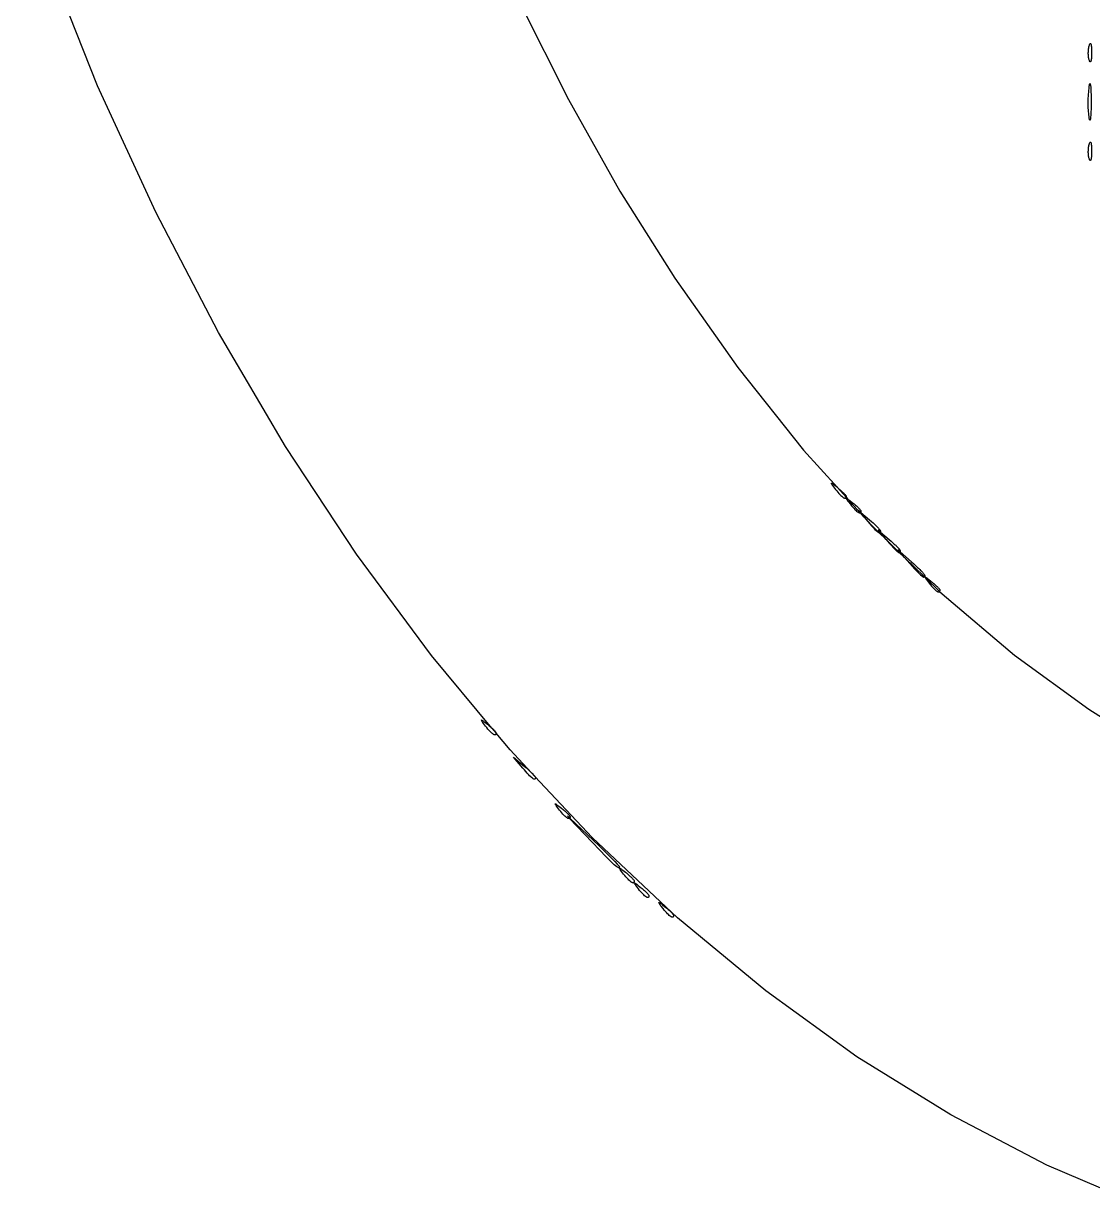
# Model space of a CAD drawing. Extents: x 70.3 to 133.4, y -81.7 to -32.
# Drawn here: x 71.308 to 73.029, y -69.014 to -67.108 of the extents above; entities that cross this region are included whole.
import ezdxf

# ---------------------------------------------------------------- set-up
doc = ezdxf.new("R2010")
doc.units = 0
doc.layers.add('BLACK', color=7, linetype='CONTINUOUS')

msp = doc.modelspace()

# ---------------------------------------------------------------- linework, layer by layer
at = {"layer": 'BLACK', "linetype": 'CONTINUOUS'}
for p, q in [((71.427315, -67.208565), (71.30848, -66.907009)), ((72.107998, -67.075686), (72.185547, -67.230282)), ((73.023189, -67.148614), (73.023441, -67.147029)), ((73.023441, -67.147029), (73.023743, -67.14549)), ((73.023743, -67.14549), (73.024095, -67.144009)), ((73.024095, -67.144009), (73.024096, -67.144009)), ((73.024096, -67.144009), (73.02447, -67.142702)), ((73.02447, -67.142702), (73.024837, -67.141674)), ((73.024837, -67.141674), (73.025194, -67.140921)), ((73.025194, -67.140921), (73.025368, -67.140645)), ((73.025368, -67.140645), (73.025539, -67.140436)), ((73.025539, -67.140436), (73.025707, -67.140293)), ((73.025707, -67.140293), (73.025872, -67.140215)), ((73.025872, -67.140215), (73.026032, -67.140202)), ((73.026032, -67.140202), (73.026188, -67.140253)), ((73.026188, -67.140253), (73.02634, -67.140368)), ((73.02634, -67.140368), (73.026487, -67.140546)), ((73.026487, -67.140546), (73.026766, -67.141087)), ((73.026766, -67.141087), (73.027024, -67.141872)), ((73.027024, -67.141872), (73.027257, -67.142897)), ((73.027257, -67.142897), (73.027466, -67.144155)), ((73.027466, -67.144155), (73.027646, -67.145642)), ((73.027646, -67.145642), (73.027796, -67.147353)), ((73.027796, -67.147353), (73.027915, -67.149283)), ((73.022672, -67.156796), (73.022677, -67.155166)), ((73.022717, -67.158399), (73.022672, -67.156796)), ((73.022677, -67.155166), (73.022731, -67.153521)), ((73.02281, -67.159962), (73.022717, -67.158399)), ((73.022731, -67.153521), (73.022834, -67.151872)), ((73.022952, -67.161473), (73.02281, -67.159962)), ((73.022834, -67.151872), (73.022986, -67.150232)), ((73.023143, -67.16292), (73.022952, -67.161473)), ((73.022986, -67.150232), (73.023189, -67.148614)), ((73.023382, -67.164291), (73.023143, -67.16292)), ((73.02367, -67.165573), (73.023382, -67.164291)), ((73.024006, -67.166754), (73.02367, -67.165573)), ((73.02439, -67.167822), (73.024006, -67.166754)), ((73.02733, -67.166666), (73.027216, -67.167223)), ((73.027436, -67.166056), (73.02733, -67.166666)), ((73.027535, -67.165395), (73.027436, -67.166056)), ((73.027627, -67.164684), (73.027535, -67.165395)), ((73.02771, -67.163923), (73.027627, -67.164684)), ((73.027851, -67.162255), (73.02771, -67.163923)), ((73.027957, -67.1604), (73.027851, -67.162255)), ((73.027915, -67.149283), (73.028, -67.151427)), ((73.028027, -67.158364), (73.027957, -67.1604)), ((73.028, -67.151427), (73.028049, -67.15378)), ((73.028058, -67.156155), (73.028027, -67.158364)), ((73.028049, -67.15378), (73.028058, -67.156155)), ((73.024592, -67.168292), (73.02439, -67.167822)), ((73.024791, -67.168694), (73.024592, -67.168292)), ((73.024986, -67.169029), (73.024791, -67.168694)), ((73.025178, -67.169299), (73.024986, -67.169029)), ((73.025365, -67.169503), (73.025178, -67.169299)), ((73.025549, -67.169644), (73.025365, -67.169503)), ((73.025639, -67.16969), (73.025549, -67.169644)), ((73.025727, -67.169721), (73.025639, -67.16969)), ((73.025815, -67.169737), (73.025727, -67.169721)), ((73.025901, -67.169737), (73.025815, -67.169737)), ((73.025987, -67.169721), (73.025901, -67.169737)), ((73.026071, -67.169691), (73.025987, -67.169721)), ((73.026153, -67.169645), (73.026071, -67.169691)), ((73.026234, -67.169584), (73.026153, -67.169645)), ((73.026393, -67.169418), (73.026234, -67.169584)), ((73.026546, -67.169194), (73.026393, -67.169418)), ((73.026692, -67.168912), (73.026546, -67.169194)), ((73.026833, -67.168572), (73.026692, -67.168912)), ((73.026968, -67.168177), (73.026833, -67.168572)), ((73.027095, -67.167727), (73.026968, -67.168177)), ((73.027216, -67.167223), (73.027095, -67.167727)), ((73.025097, -67.205156), (73.02524, -67.204964)), ((73.02524, -67.204964), (73.02538, -67.204902)), ((73.02538, -67.204902), (73.025517, -67.204966)), ((73.025517, -67.204966), (73.025649, -67.205155)), ((71.52109, -67.411823), (71.427315, -67.208565)), ((73.022615, -67.229663), (73.022856, -67.223252)), ((73.022856, -67.223252), (73.023265, -67.217122)), ((73.023265, -67.217122), (73.023844, -67.211469)), ((73.023844, -67.211469), (73.024171, -67.209074)), ((73.024171, -67.209074), (73.02449, -67.207231)), ((73.02449, -67.207231), (73.024799, -67.205928)), ((73.024799, -67.205928), (73.025097, -67.205156)), ((73.025649, -67.205155), (73.025901, -67.205905)), ((73.025901, -67.205905), (73.026134, -67.20714)), ((73.026134, -67.20714), (73.026539, -67.211021)), ((73.026539, -67.211021), (73.02685, -67.21671)), ((73.02685, -67.21671), (73.027054, -67.224118)), ((72.185547, -67.230282), (72.268485, -67.377957)), ((73.022542, -67.236159), (73.022615, -67.229663)), ((73.022637, -67.242546), (73.022542, -67.236159)), ((73.022899, -67.248627), (73.022637, -67.242546)), ((73.027085, -67.24228), (73.027012, -67.246298)), ((73.027054, -67.224118), (73.027136, -67.233155)), ((73.027128, -67.237894), (73.027085, -67.24228)), ((73.027136, -67.233155), (73.027128, -67.237894)), ((73.023328, -67.254208), (73.022899, -67.248627)), ((73.023924, -67.259094), (73.023328, -67.254208)), ((73.024259, -67.261056), (73.023924, -67.259094)), ((73.024423, -67.261834), (73.024259, -67.261056)), ((73.024584, -67.262478), (73.024423, -67.261834)), ((73.025997, -67.261958), (73.025875, -67.262555)), ((73.026226, -67.26042), (73.025997, -67.261958)), ((73.026433, -67.258436), (73.026226, -67.26042)), ((73.026617, -67.256018), (73.026433, -67.258436)), ((73.026776, -67.253181), (73.026617, -67.256018)), ((73.026908, -67.249936), (73.026776, -67.253181)), ((73.027012, -67.246298), (73.026908, -67.249936)), ((73.024742, -67.262991), (73.024584, -67.262478)), ((73.024897, -67.263374), (73.024742, -67.262991)), ((73.025049, -67.263629), (73.024897, -67.263374)), ((73.025197, -67.263757), (73.025049, -67.263629)), ((73.025269, -67.263773), (73.025197, -67.263757)), ((73.025341, -67.263759), (73.025269, -67.263773)), ((73.025411, -67.263715), (73.025341, -67.263759)), ((73.025481, -67.263639), (73.025411, -67.263715)), ((73.025617, -67.263397), (73.025481, -67.263639)), ((73.025748, -67.263035), (73.025617, -67.263397)), ((73.025875, -67.262555), (73.025748, -67.263035)), ((73.024837, -67.300425), (73.025194, -67.299671)), ((73.025194, -67.299671), (73.025368, -67.299395)), ((73.025368, -67.299395), (73.025539, -67.299186)), ((73.025539, -67.299186), (73.025707, -67.299043)), ((73.025707, -67.299043), (73.025872, -67.298965)), ((73.025872, -67.298965), (73.026032, -67.298952)), ((73.026032, -67.298952), (73.026188, -67.299003)), ((73.026188, -67.299003), (73.02634, -67.299118)), ((73.02634, -67.299118), (73.026487, -67.299296)), ((73.026487, -67.299296), (73.026766, -67.299837)), ((73.026766, -67.299837), (73.027024, -67.300622)), ((73.022672, -67.315546), (73.022677, -67.313916)), ((73.022717, -67.317149), (73.022672, -67.315546)), ((73.022677, -67.313916), (73.022731, -67.312271)), ((73.02281, -67.318712), (73.022717, -67.317149)), ((73.022731, -67.312271), (73.022834, -67.310622)), ((73.022952, -67.320223), (73.02281, -67.318712)), ((73.022834, -67.310622), (73.022986, -67.308982)), ((73.022986, -67.308982), (73.023189, -67.307364)), ((73.023189, -67.307364), (73.023441, -67.305779)), ((73.023441, -67.305779), (73.023743, -67.30424)), ((73.023743, -67.30424), (73.024095, -67.302759)), ((73.024095, -67.302759), (73.024096, -67.302759)), ((73.024096, -67.302759), (73.02447, -67.301452)), ((73.02447, -67.301452), (73.024837, -67.300425)), ((73.027024, -67.300622), (73.027257, -67.301646)), ((73.027257, -67.301646), (73.027466, -67.302905)), ((73.027466, -67.302905), (73.027646, -67.304392)), ((73.027646, -67.304392), (73.027796, -67.306103)), ((73.027796, -67.306103), (73.027915, -67.308033)), ((73.027957, -67.319149), (73.027851, -67.321005)), ((73.027915, -67.308033), (73.028, -67.310177)), ((73.028027, -67.317114), (73.027957, -67.319149)), ((73.028, -67.310177), (73.028049, -67.31253)), ((73.028058, -67.314905), (73.028027, -67.317114)), ((73.028049, -67.31253), (73.028058, -67.314905)), ((73.023143, -67.32167), (73.022952, -67.320223)), ((73.023382, -67.32304), (73.023143, -67.32167)), ((73.02367, -67.324322), (73.023382, -67.32304)), ((73.024006, -67.325503), (73.02367, -67.324322)), ((73.02439, -67.326572), (73.024006, -67.325503)), ((73.024592, -67.327041), (73.02439, -67.326572)), ((73.024791, -67.327443), (73.024592, -67.327041)), ((73.024986, -67.327779), (73.024791, -67.327443)), ((73.025178, -67.328048), (73.024986, -67.327779)), ((73.025365, -67.328253), (73.025178, -67.328048)), ((73.025549, -67.328394), (73.025365, -67.328253)), ((73.025639, -67.32844), (73.025549, -67.328394)), ((73.025727, -67.328471), (73.025639, -67.32844)), ((73.025815, -67.328486), (73.025727, -67.328471)), ((73.025901, -67.328486), (73.025815, -67.328486)), ((73.025987, -67.328471), (73.025901, -67.328486)), ((73.026071, -67.32844), (73.025987, -67.328471)), ((73.026153, -67.328395), (73.026071, -67.32844)), ((73.026234, -67.328334), (73.026153, -67.328395)), ((73.026393, -67.328168), (73.026234, -67.328334)), ((73.026546, -67.327943), (73.026393, -67.328168)), ((73.026692, -67.327661), (73.026546, -67.327943)), ((73.026833, -67.327322), (73.026692, -67.327661)), ((73.026968, -67.326927), (73.026833, -67.327322)), ((73.027095, -67.326477), (73.026968, -67.326927)), ((73.027216, -67.325973), (73.027095, -67.326477)), ((73.02733, -67.325416), (73.027216, -67.325973)), ((73.027436, -67.324806), (73.02733, -67.325416)), ((73.027535, -67.324145), (73.027436, -67.324806)), ((73.027627, -67.323434), (73.027535, -67.324145)), ((73.02771, -67.322672), (73.027627, -67.323434)), ((73.027851, -67.321005), (73.02771, -67.322672)), ((72.268485, -67.377957), (72.356686, -67.518194)), ((71.622076, -67.605415), (71.52109, -67.411823)), ((72.356686, -67.518194), (72.458344, -67.662056)), ((71.729943, -67.789049), (71.622076, -67.605415)), ((72.458344, -67.662056), (72.564183, -67.794789)), ((71.844362, -67.962436), (71.729943, -67.789049)), ((72.564183, -67.794789), (72.61866, -67.855102)), ((72.608911, -67.848311), (72.608867, -67.848421)), ((72.608867, -67.848421), (72.608888, -67.848597)), ((72.608888, -67.848597), (72.608974, -67.848839)), ((72.60902, -67.848267), (72.608911, -67.848311)), ((72.608974, -67.848839), (72.609126, -67.849149)), ((72.609196, -67.848288), (72.60902, -67.848267)), ((72.609126, -67.849149), (72.60962, -67.849971)), ((72.609439, -67.848375), (72.609196, -67.848288)), ((72.609749, -67.848526), (72.609439, -67.848375)), ((72.60962, -67.849971), (72.610368, -67.851065)), ((72.61057, -67.84902), (72.609749, -67.848526)), ((72.610368, -67.851065), (72.611367, -67.852435)), ((72.611665, -67.849769), (72.61057, -67.84902)), ((72.611367, -67.852435), (72.612613, -67.854085)), ((72.613035, -67.850767), (72.611665, -67.849769)), ((72.614684, -67.852014), (72.613035, -67.850767)), ((72.61866, -67.855102), (72.614684, -67.852014)), ((72.612613, -67.854085), (72.615836, -67.858233)), ((72.615836, -67.858233), (72.617734, -67.860606)), ((72.617734, -67.860606), (72.619538, -67.862765)), ((72.632587, -67.87052), (72.61866, -67.855102)), ((72.61866, -67.855102), (72.618832, -67.855236)), ((72.618832, -67.855236), (72.620247, -67.856361)), ((72.619538, -67.862765), (72.621245, -67.864708)), ((72.620247, -67.856361), (72.621623, -67.857486)), ((72.621245, -67.864708), (72.622849, -67.866432)), ((72.621623, -67.857486), (72.622951, -67.858602)), ((72.622849, -67.866432), (72.624347, -67.867934)), ((72.622951, -67.858602), (72.624226, -67.859702)), ((72.624226, -67.859702), (72.625439, -67.860781)), ((72.624347, -67.867934), (72.625736, -67.869213)), ((72.625439, -67.860781), (72.626585, -67.86183)), ((72.625736, -67.869213), (72.627011, -67.870265)), ((72.626585, -67.86183), (72.627655, -67.862842)), ((72.627011, -67.870265), (72.628168, -67.871088)), ((72.627655, -67.862842), (72.628643, -67.86381)), ((72.628168, -67.871088), (72.628701, -67.871413)), ((72.628643, -67.86381), (72.629541, -67.864728)), ((72.628701, -67.871413), (72.629203, -67.87168)), ((72.629203, -67.87168), (72.629675, -67.871888)), ((72.629541, -67.864728), (72.630342, -67.865587)), ((72.629675, -67.871888), (72.630114, -67.872037)), ((72.630342, -67.865587), (72.63104, -67.866381)), ((72.63104, -67.866381), (72.631627, -67.867104)), ((72.631543, -67.87204), (72.631815, -67.871891)), ((72.631627, -67.867104), (72.632096, -67.867746)), ((72.631815, -67.871891), (72.632053, -67.87168)), ((72.632053, -67.87168), (72.632256, -67.871409)), ((72.632096, -67.867746), (72.63244, -67.868302)), ((72.632256, -67.871409), (72.632423, -67.871077)), ((72.632423, -67.871077), (72.632553, -67.870682)), ((72.63244, -67.868302), (72.632562, -67.868546)), ((72.632553, -67.870682), (72.632587, -67.87052)), ((72.632562, -67.868546), (72.632651, -67.868765)), ((72.632647, -67.870226), (72.632587, -67.87052)), ((72.632587, -67.87052), (72.635148, -67.873356)), ((72.632704, -67.869708), (72.632647, -67.870226)), ((72.632651, -67.868765), (72.632705, -67.868959)), ((72.632723, -67.869127), (72.632704, -67.869708)), ((72.632705, -67.868959), (72.632723, -67.869127)), ((72.630114, -67.872037), (72.630521, -67.872127)), ((72.630521, -67.872127), (72.630895, -67.872158)), ((72.630895, -67.872158), (72.631236, -67.872129)), ((72.631236, -67.872129), (72.631543, -67.87204)), ((72.632723, -67.872123), (72.632679, -67.872233)), ((72.632679, -67.872233), (72.632701, -67.872409)), ((72.632701, -67.872409), (72.632787, -67.872652)), ((72.632833, -67.872079), (72.632723, -67.872123)), ((72.632787, -67.872652), (72.632938, -67.872961)), ((72.633009, -67.872101), (72.632833, -67.872079)), ((72.632938, -67.872961), (72.633433, -67.873783)), ((72.633251, -67.872187), (72.633009, -67.872101)), ((72.633561, -67.872338), (72.633251, -67.872187)), ((72.633433, -67.873783), (72.634181, -67.874878)), ((72.634383, -67.872833), (72.633561, -67.872338)), ((72.634181, -67.874878), (72.63518, -67.876248)), ((72.635148, -67.873356), (72.634383, -67.872833)), ((72.655431, -67.895811), (72.635148, -67.873356)), ((72.635148, -67.873356), (72.635477, -67.873581)), ((72.63518, -67.876248), (72.636426, -67.877897)), ((72.635477, -67.873581), (72.636847, -67.87458)), ((72.636426, -67.877897), (72.639648, -67.882045)), ((72.636847, -67.87458), (72.638497, -67.875826)), ((72.638497, -67.875826), (72.642645, -67.879048)), ((72.639648, -67.882045), (72.641547, -67.884418)), ((72.641547, -67.884418), (72.643351, -67.886578)), ((72.642645, -67.879048), (72.64406, -67.880174)), ((72.643351, -67.886578), (72.645057, -67.88852)), ((72.64406, -67.880174), (72.645435, -67.881298)), ((72.645057, -67.88852), (72.646661, -67.890244)), ((72.645435, -67.881298), (72.646764, -67.882414)), ((72.646661, -67.890244), (72.64816, -67.891747)), ((72.646764, -67.882414), (72.648038, -67.883515)), ((72.648038, -67.883515), (72.649252, -67.884593)), ((72.649252, -67.884593), (72.650397, -67.885642)), ((72.650397, -67.885642), (72.651467, -67.886654)), ((72.651467, -67.886654), (72.652455, -67.887623)), ((72.652455, -67.887623), (72.652567, -67.887737)), ((72.652567, -67.887737), (72.653353, -67.88854)), ((72.653353, -67.88854), (72.654155, -67.8894)), ((72.654155, -67.8894), (72.654853, -67.890194)), ((72.654853, -67.890194), (72.655439, -67.890916)), ((72.655439, -67.890916), (72.655908, -67.891559)), ((72.64816, -67.891747), (72.649548, -67.893025)), ((72.649548, -67.893025), (72.650823, -67.894077)), ((72.650823, -67.894077), (72.65198, -67.894901)), ((72.65198, -67.894901), (72.652514, -67.895225)), ((72.652514, -67.895225), (72.653016, -67.895492)), ((72.65617, -67.895018), (72.652567, -67.891967)), ((72.652567, -67.891967), (72.655686, -67.895652)), ((72.653016, -67.895492), (72.653487, -67.8957)), ((72.653487, -67.8957), (72.653926, -67.89585)), ((72.653926, -67.89585), (72.654333, -67.89594)), ((72.654333, -67.89594), (72.654707, -67.895971)), ((72.654707, -67.895971), (72.655048, -67.895942)), ((72.655048, -67.895942), (72.655355, -67.895853)), ((72.655355, -67.895853), (72.655431, -67.895811)), ((72.655628, -67.895703), (72.655431, -67.895811)), ((72.655431, -67.895811), (72.661665, -67.902714)), ((72.655686, -67.895652), (72.655628, -67.895703)), ((72.655686, -67.895652), (72.655866, -67.895493)), ((72.661665, -67.902714), (72.655686, -67.895652)), ((72.655866, -67.895493), (72.656068, -67.895222)), ((72.655908, -67.891559), (72.656252, -67.892115)), ((72.656068, -67.895222), (72.65617, -67.895018)), ((72.656235, -67.894889), (72.65617, -67.895018)), ((72.65617, -67.895018), (72.670426, -67.907088)), ((72.656366, -67.894495), (72.656235, -67.894889)), ((72.656252, -67.892115), (72.656375, -67.892358)), ((72.65646, -67.894039), (72.656366, -67.894495)), ((72.656375, -67.892358), (72.656463, -67.892578)), ((72.656517, -67.89352), (72.65646, -67.894039)), ((72.656463, -67.892578), (72.656517, -67.892771)), ((72.656517, -67.892771), (72.656536, -67.892939)), ((72.656536, -67.892939), (72.656517, -67.89352)), ((72.661665, -67.902714), (72.667688, -67.909827)), ((72.673897, -67.916255), (72.661665, -67.902714)), ((72.667688, -67.909827), (72.670781, -67.913414)), ((72.670426, -67.907088), (72.673432, -67.909661)), ((72.673432, -67.909661), (72.676155, -67.912053)), ((72.670781, -67.913414), (72.673775, -67.916761)), ((72.673775, -67.916761), (72.676596, -67.919794)), ((72.685659, -67.927683), (72.673897, -67.916255)), ((72.676155, -67.912053), (72.677412, -67.913182)), ((72.676596, -67.919794), (72.679171, -67.92244)), ((72.677412, -67.913182), (72.678598, -67.914266)), ((72.678598, -67.914266), (72.679715, -67.915306)), ((72.679171, -67.92244), (72.681427, -67.924625)), ((72.679715, -67.915306), (72.680763, -67.916301)), ((72.680763, -67.916301), (72.681741, -67.917254)), ((72.681427, -67.924625), (72.683291, -67.926277)), ((72.681741, -67.917254), (72.68265, -67.918162)), ((72.68265, -67.918162), (72.68349, -67.919028)), ((72.683291, -67.926277), (72.684052, -67.92688)), ((72.68349, -67.919028), (72.684261, -67.91985)), ((72.684052, -67.92688), (72.684688, -67.927322)), ((72.684261, -67.91985), (72.684317, -67.919912)), ((72.684317, -67.919912), (72.684964, -67.92063)), ((72.688047, -67.926876), (72.684317, -67.923717)), ((72.684317, -67.923717), (72.687418, -67.92738)), ((72.684688, -67.927322), (72.68519, -67.927594)), ((72.684964, -67.92063), (72.685598, -67.921367)), ((72.68519, -67.927594), (72.685547, -67.927686)), ((72.685547, -67.927686), (72.685659, -67.927683)), ((72.685598, -67.921367), (72.686164, -67.922063)), ((72.68611, -67.927667), (72.685659, -67.927683)), ((72.685659, -67.927683), (72.697015, -67.938715)), ((72.686608, -67.927611), (72.68611, -67.927667)), ((72.686164, -67.922063), (72.686662, -67.922716)), ((72.687041, -67.927517), (72.686608, -67.927611)), ((72.686662, -67.922716), (72.687093, -67.923328)), ((72.687234, -67.927455), (72.687041, -67.927517)), ((72.687093, -67.923328), (72.687456, -67.923898)), ((72.687409, -67.927384), (72.687234, -67.927455)), ((72.687418, -67.92738), (72.687409, -67.927384)), ((72.687418, -67.92738), (72.687569, -67.927303)), ((72.697015, -67.938715), (72.687418, -67.92738)), ((72.687456, -67.923898), (72.687751, -67.924427)), ((72.687569, -67.927303), (72.687712, -67.927213)), ((72.687712, -67.927213), (72.687838, -67.927113)), ((72.687751, -67.924427), (72.687979, -67.924916)), ((72.687838, -67.927113), (72.687949, -67.927003)), ((72.687949, -67.927003), (72.688042, -67.926884)), ((72.687979, -67.924916), (72.688141, -67.925363)), ((72.688042, -67.926884), (72.688047, -67.926876)), ((72.688119, -67.926754), (72.688047, -67.926876)), ((72.688047, -67.926876), (72.702176, -67.938838)), ((72.68818, -67.926615), (72.688119, -67.926754)), ((72.688141, -67.925363), (72.688196, -67.925572)), ((72.688224, -67.926466), (72.68818, -67.926615)), ((72.688196, -67.925572), (72.688235, -67.925771)), ((72.688252, -67.926307), (72.688224, -67.926466)), ((72.688235, -67.925771), (72.688257, -67.92596)), ((72.688263, -67.926138), (72.688252, -67.926307)), ((72.688257, -67.92596), (72.688263, -67.926138)), ((72.697015, -67.938715), (72.699438, -67.941577)), ((72.718276, -67.95937), (72.697015, -67.938715)), ((72.699438, -67.941577), (72.702531, -67.945164)), ((72.702176, -67.938838), (72.705182, -67.941411)), ((72.702531, -67.945164), (72.705525, -67.948511)), ((72.705182, -67.941411), (72.707905, -67.943803)), ((72.707905, -67.943803), (72.709162, -67.944932)), ((72.709162, -67.944932), (72.710348, -67.946016)), ((72.710348, -67.946016), (72.711465, -67.947056)), ((72.711465, -67.947056), (72.712513, -67.948051)), ((72.712513, -67.948051), (72.713491, -67.949003)), ((71.965005, -68.125284), (71.844362, -67.962436)), ((72.705525, -67.948511), (72.708346, -67.951544)), ((72.708346, -67.951544), (72.710921, -67.95419)), ((72.710921, -67.95419), (72.713177, -67.956375)), ((72.713177, -67.956375), (72.715041, -67.958027)), ((72.713491, -67.949003), (72.7144, -67.949912)), ((72.7144, -67.949912), (72.71524, -67.950778)), ((72.715041, -67.958027), (72.715802, -67.95863)), ((72.71524, -67.950778), (72.716011, -67.9516)), ((72.715802, -67.95863), (72.716438, -67.959072)), ((72.716011, -67.9516), (72.716067, -67.951662)), ((72.716067, -67.951662), (72.716714, -67.95238)), ((72.719737, -67.958703), (72.716067, -67.955467)), ((72.716067, -67.955467), (72.719256, -67.959085)), ((72.716438, -67.959072), (72.71694, -67.959344)), ((72.716714, -67.95238), (72.717348, -67.953117)), ((72.71694, -67.959344), (72.717297, -67.959436)), ((72.717297, -67.959436), (72.71786, -67.959418)), ((72.717348, -67.953117), (72.717914, -67.953812)), ((72.71786, -67.959418), (72.718276, -67.95937)), ((72.717914, -67.953812), (72.718412, -67.954466)), ((72.718358, -67.959361), (72.718276, -67.95937)), ((72.718276, -67.95937), (72.726858, -67.967709)), ((72.718792, -67.959267), (72.718358, -67.959361)), ((72.718412, -67.954466), (72.718843, -67.955078)), ((72.718984, -67.959205), (72.718792, -67.959267)), ((72.718843, -67.955078), (72.719206, -67.955648)), ((72.719159, -67.959134), (72.718984, -67.959205)), ((72.719256, -67.959085), (72.719159, -67.959134)), ((72.719206, -67.955648), (72.719501, -67.956177)), ((72.719256, -67.959085), (72.719319, -67.959053)), ((72.726858, -67.967709), (72.719256, -67.959085)), ((72.719319, -67.959053), (72.719462, -67.958963)), ((72.719462, -67.958963), (72.719588, -67.958863)), ((72.719501, -67.956177), (72.719729, -67.956666)), ((72.719588, -67.958863), (72.719699, -67.958753)), ((72.719699, -67.958753), (72.719737, -67.958703)), ((72.719729, -67.956666), (72.719891, -67.957113)), ((72.719792, -67.958634), (72.719737, -67.958703)), ((72.719737, -67.958703), (72.737895, -67.97471)), ((72.719869, -67.958504), (72.719792, -67.958634)), ((72.71993, -67.958365), (72.719869, -67.958504)), ((72.719891, -67.957113), (72.719946, -67.957322)), ((72.719974, -67.958216), (72.71993, -67.958365)), ((72.719946, -67.957322), (72.719985, -67.957521)), ((72.720002, -67.958057), (72.719974, -67.958216)), ((72.719985, -67.957521), (72.720007, -67.95771)), ((72.720013, -67.957888), (72.720002, -67.958057)), ((72.720007, -67.95771), (72.720013, -67.957888)), ((72.726858, -67.967709), (72.73531, -67.977295)), ((72.758893, -67.998831), (72.726858, -67.967709)), ((72.73531, -67.977295), (72.739228, -67.98168)), ((72.737895, -67.97471), (72.741542, -67.977949)), ((72.739228, -67.98168), (72.742986, -67.985771)), ((72.741542, -67.977949), (72.744835, -67.980923)), ((72.742986, -67.985771), (72.746493, -67.989478)), ((72.744835, -67.980923), (72.74778, -67.983642)), ((72.74778, -67.983642), (72.749124, -67.984908)), ((72.749124, -67.984908), (72.750384, -67.986112)), ((72.750384, -67.986112), (72.75156, -67.987257)), ((72.746493, -67.989478), (72.74966, -67.992712)), ((72.74966, -67.992712), (72.752397, -67.995383)), ((72.75156, -67.987257), (72.752652, -67.988342)), ((72.752397, -67.995383), (72.754616, -67.997401)), ((72.752652, -67.988342), (72.753662, -67.989369)), ((72.753662, -67.989369), (72.754591, -67.990339)), ((72.754591, -67.990339), (72.755438, -67.991252)), ((72.754616, -67.997401), (72.755503, -67.998138)), ((72.755438, -67.991252), (72.756205, -67.992109)), ((72.755503, -67.998138), (72.756226, -67.998678)), ((72.756205, -67.992109), (72.756893, -67.992912)), ((72.756226, -67.998678), (72.756775, -67.99901)), ((72.756775, -67.99901), (72.757138, -67.999123)), ((72.756893, -67.992912), (72.757502, -67.993661)), ((72.757138, -67.999123), (72.757688, -67.999104)), ((72.757502, -67.993661), (72.758032, -67.994358)), ((72.757688, -67.999104), (72.758172, -67.999047)), ((72.758032, -67.994358), (72.758486, -67.995003)), ((72.758172, -67.999047), (72.758388, -67.999003)), ((72.758388, -67.999003), (72.758588, -67.99895)), ((72.758486, -67.995003), (72.758863, -67.995597)), ((72.758588, -67.99895), (72.75877, -67.998886)), ((72.75877, -67.998886), (72.758893, -67.998831)), ((72.758863, -67.995597), (72.759164, -67.996141)), ((72.758935, -67.998812), (72.758893, -67.998831)), ((72.758893, -67.998831), (72.759831, -67.999743)), ((72.759083, -67.998728), (72.758935, -67.998812)), ((72.759214, -67.998633), (72.759083, -67.998728)), ((72.759164, -67.996141), (72.759391, -67.996636)), ((72.759327, -67.998528), (72.759214, -67.998633)), ((72.759422, -67.998412), (72.759327, -67.998528)), ((72.759391, -67.996636), (72.759476, -67.996866)), ((72.7595, -67.998285), (72.759422, -67.998412)), ((72.759476, -67.996866), (72.759543, -67.997084)), ((72.75956, -67.998147), (72.7595, -67.998285)), ((72.759543, -67.997084), (72.759591, -67.99729)), ((72.759602, -67.997998), (72.75956, -67.998147)), ((72.759591, -67.99729), (72.759621, -67.997484)), ((72.759627, -67.997838), (72.759602, -67.997998)), ((72.759621, -67.997484), (72.759633, -67.997667)), ((72.759633, -67.997667), (72.759627, -67.997838)), ((72.759679, -67.999233), (72.759723, -67.999123)), ((72.7597, -67.999409), (72.759679, -67.999233)), ((72.759787, -67.999652), (72.7597, -67.999409)), ((72.759723, -67.999123), (72.759833, -67.999079)), ((72.759831, -67.999743), (72.759787, -67.999652)), ((72.759831, -67.999743), (72.759938, -67.999961)), ((72.783027, -68.022278), (72.759831, -67.999743)), ((72.759833, -67.999079), (72.760009, -67.999101)), ((72.759938, -67.999961), (72.760432, -68.000783)), ((72.760009, -67.999101), (72.760251, -67.999187)), ((72.760251, -67.999187), (72.760561, -67.999338)), ((72.760432, -68.000783), (72.761181, -68.001878)), ((72.760561, -67.999338), (72.761383, -67.999833)), ((72.761181, -68.001878), (72.76218, -68.003248)), ((72.761383, -67.999833), (72.762477, -68.000581)), ((72.76218, -68.003248), (72.763426, -68.004897)), ((72.762477, -68.000581), (72.763847, -68.00158)), ((72.763426, -68.004897), (72.766648, -68.009046)), ((72.763847, -68.00158), (72.765497, -68.002826)), ((72.765497, -68.002826), (72.769645, -68.006049)), ((72.766648, -68.009046), (72.768547, -68.011419)), ((72.768547, -68.011419), (72.770351, -68.013578)), ((72.769645, -68.006049), (72.77106, -68.007174)), ((72.770351, -68.013578), (72.772057, -68.015521)), ((72.77106, -68.007174), (72.772435, -68.008298)), ((72.772057, -68.015521), (72.773661, -68.017244)), ((72.772435, -68.008298), (72.773764, -68.009414)), ((72.773661, -68.017244), (72.77516, -68.018747)), ((72.773764, -68.009414), (72.775038, -68.010515)), ((72.775038, -68.010515), (72.776252, -68.011593)), ((72.77516, -68.018747), (72.776548, -68.020025)), ((72.776252, -68.011593), (72.777397, -68.012642)), ((72.776548, -68.020025), (72.777823, -68.021077)), ((72.777397, -68.012642), (72.778467, -68.013654)), ((72.777823, -68.021077), (72.77898, -68.0219)), ((72.778467, -68.013654), (72.779455, -68.014623)), ((72.77898, -68.0219), (72.779514, -68.022225)), ((72.779455, -68.014623), (72.780353, -68.01554)), ((72.779514, -68.022225), (72.780016, -68.022492)), ((72.780016, -68.022492), (72.780487, -68.0227)), ((72.780353, -68.01554), (72.781155, -68.0164)), ((72.780487, -68.0227), (72.780926, -68.02285)), ((72.780926, -68.02285), (72.781333, -68.02294)), ((72.781155, -68.0164), (72.781853, -68.017194)), ((72.781333, -68.02294), (72.781707, -68.022971)), ((72.781707, -68.022971), (72.782048, -68.022942)), ((72.781853, -68.017194), (72.782439, -68.017916)), ((72.782048, -68.022942), (72.782355, -68.022853)), ((72.782355, -68.022853), (72.782628, -68.022703)), ((72.782439, -68.017916), (72.782908, -68.018559)), ((72.782628, -68.022703), (72.782866, -68.022493)), ((72.782866, -68.022493), (72.783027, -68.022278)), ((72.782908, -68.018559), (72.783252, -68.019115)), ((72.783068, -68.022222), (72.783027, -68.022278)), ((72.783027, -68.022278), (72.787184, -68.026317)), ((72.783235, -68.021889), (72.783068, -68.022222)), ((72.783366, -68.021495), (72.783235, -68.021889)), ((72.783252, -68.019115), (72.783375, -68.019358)), ((72.78346, -68.021039), (72.783366, -68.021495)), ((72.783375, -68.019358), (72.783463, -68.019578)), ((72.783517, -68.02052), (72.78346, -68.021039)), ((72.783463, -68.019578), (72.783517, -68.019771)), ((72.783517, -68.019771), (72.783536, -68.019939)), ((72.783536, -68.019939), (72.783517, -68.02052)), ((72.787184, -68.026317), (72.903742, -68.124836)), ((72.062292, -68.242161), (71.965005, -68.125284)), ((72.903742, -68.124836), (73.023266, -68.211675)), ((73.023266, -68.211675), (73.084045, -68.250672)), ((72.045304, -68.229421), (72.045348, -68.229311)), ((72.045326, -68.229597), (72.045304, -68.229421)), ((72.045412, -68.229839), (72.045326, -68.229597)), ((72.045348, -68.229311), (72.045458, -68.229267)), ((72.045563, -68.230149), (72.045412, -68.229839)), ((72.045458, -68.229267), (72.045634, -68.229288)), ((72.046058, -68.230971), (72.045563, -68.230149)), ((72.045634, -68.229288), (72.045876, -68.229375)), ((72.045876, -68.229375), (72.046186, -68.229526)), ((72.046806, -68.232065), (72.046058, -68.230971)), ((72.046186, -68.229526), (72.047008, -68.23002)), ((72.047805, -68.233435), (72.046806, -68.232065)), ((72.047008, -68.23002), (72.048102, -68.230769)), ((72.049051, -68.235085), (72.047805, -68.233435)), ((72.048102, -68.230769), (72.049472, -68.231767)), ((72.049472, -68.231767), (72.051122, -68.233014)), ((72.051122, -68.233014), (72.05527, -68.236236)), ((72.052273, -68.239233), (72.049051, -68.235085)), ((72.054172, -68.241606), (72.052273, -68.239233)), ((72.055976, -68.243765), (72.054172, -68.241606)), ((72.05527, -68.236236), (72.056685, -68.237361)), ((72.057682, -68.245708), (72.055976, -68.243765)), ((72.056685, -68.237361), (72.05806, -68.238485)), ((72.059286, -68.247432), (72.057682, -68.245708)), ((72.05806, -68.238485), (72.059389, -68.239602)), ((72.060785, -68.248934), (72.059286, -68.247432)), ((72.059389, -68.239602), (72.060663, -68.240702)), ((72.060663, -68.240702), (72.061877, -68.241781)), ((72.062173, -68.250213), (72.060785, -68.248934)), ((72.061877, -68.241781), (72.062292, -68.242161)), ((72.063448, -68.251265), (72.062173, -68.250213)), ((72.063022, -68.242829), (72.062292, -68.242161)), ((72.062292, -68.242161), (72.069152, -68.250402)), ((72.064092, -68.243842), (72.063022, -68.242829)), ((72.064605, -68.252088), (72.063448, -68.251265)), ((72.06508, -68.24481), (72.064092, -68.243842)), ((72.065139, -68.252413), (72.064605, -68.252088)), ((72.065978, -68.245728), (72.06508, -68.24481)), ((72.065641, -68.25268), (72.065139, -68.252413)), ((72.066112, -68.252888), (72.065641, -68.25268)), ((72.06678, -68.246587), (72.065978, -68.245728)), ((72.066551, -68.253037), (72.066112, -68.252888)), ((72.066958, -68.253127), (72.066551, -68.253037)), ((72.067478, -68.247381), (72.06678, -68.246587)), ((72.068064, -68.248103), (72.067478, -68.247381)), ((72.068253, -68.252891), (72.06798, -68.25304)), ((72.068533, -68.248746), (72.068064, -68.248103)), ((72.068491, -68.25268), (72.068253, -68.252891)), ((72.068693, -68.252409), (72.068491, -68.25268)), ((72.068877, -68.249302), (72.068533, -68.248746)), ((72.06886, -68.252077), (72.068693, -68.252409)), ((72.068991, -68.251682), (72.06886, -68.252077)), ((72.069, -68.249546), (72.068877, -68.249302)), ((72.069085, -68.251226), (72.068991, -68.251682)), ((72.069088, -68.249765), (72.069, -68.249546)), ((72.069142, -68.250708), (72.069085, -68.251226)), ((72.069142, -68.249959), (72.069088, -68.249765)), ((72.069161, -68.250127), (72.069142, -68.249959)), ((72.069152, -68.250402), (72.069142, -68.250708)), ((72.069152, -68.250402), (72.069161, -68.250127)), ((72.091543, -68.277302), (72.069152, -68.250402)), ((72.067332, -68.253158), (72.066958, -68.253127)), ((72.067673, -68.253129), (72.067332, -68.253158)), ((72.06798, -68.25304), (72.067673, -68.253129)), ((72.126028, -68.314083), (72.091543, -68.277302)), ((72.112063, -68.306702), (72.096942, -68.288843)), ((72.096942, -68.288843), (72.114801, -68.303963)), ((72.114636, -68.309707), (72.112063, -68.306702)), ((72.117027, -68.312431), (72.114636, -68.309707)), ((72.114801, -68.303963), (72.11662, -68.305518)), ((72.11662, -68.305518), (72.118389, -68.307057)), ((72.118389, -68.307057), (72.120097, -68.30857)), ((72.120097, -68.30857), (72.121736, -68.31005)), ((72.121736, -68.31005), (72.123296, -68.311487)), ((72.11924, -68.314874), (72.117027, -68.312431)), ((72.121276, -68.317038), (72.11924, -68.314874)), ((72.123137, -68.318925), (72.121276, -68.317038)), ((72.124825, -68.320536), (72.123137, -68.318925)), ((72.123296, -68.311487), (72.124769, -68.312871)), ((72.124769, -68.312871), (72.126028, -68.314083)), ((72.126342, -68.321874), (72.124825, -68.320536)), ((72.126144, -68.314194), (72.126028, -68.314083)), ((72.126028, -68.314083), (72.131694, -68.320126)), ((72.127414, -68.315447), (72.126144, -68.314194)), ((72.12769, -68.322938), (72.126342, -68.321874)), ((72.128569, -68.316619), (72.127414, -68.315447)), ((72.128872, -68.323731), (72.12769, -68.322938)), ((72.1296, -68.317703), (72.128569, -68.316619)), ((72.12989, -68.324255), (72.128872, -68.323731)), ((72.130497, -68.318688), (72.1296, -68.317703)), ((72.130338, -68.324416), (72.12989, -68.324255)), ((72.130745, -68.324511), (72.130338, -68.324416)), ((72.131251, -68.319566), (72.130497, -68.318688)), ((72.131113, -68.324538), (72.130745, -68.324511)), ((72.13144, -68.3245), (72.131113, -68.324538)), ((72.131694, -68.320126), (72.131251, -68.319566)), ((72.131729, -68.324395), (72.13144, -68.3245)), ((72.223647, -68.4182), (72.131694, -68.320126)), ((72.131694, -68.320126), (72.131854, -68.320328)), ((72.131977, -68.324224), (72.131729, -68.324395)), ((72.131854, -68.320328), (72.132296, -68.320964)), ((72.132187, -68.323987), (72.131977, -68.324224)), ((72.132358, -68.323685), (72.132187, -68.323987)), ((72.132296, -68.320964), (72.132454, -68.321232)), ((72.132491, -68.323317), (72.132358, -68.323685)), ((72.132454, -68.321232), (72.132568, -68.321465)), ((72.132585, -68.322884), (72.132491, -68.323317)), ((72.132568, -68.321465), (72.132637, -68.321662)), ((72.132661, -68.321823), (72.132585, -68.322884)), ((72.132637, -68.321662), (72.132661, -68.321823)), ((72.164367, -68.364358), (72.164411, -68.364248)), ((72.164388, -68.364534), (72.164367, -68.364358)), ((72.164474, -68.364777), (72.164388, -68.364534)), ((72.164411, -68.364248), (72.16452, -68.364204)), ((72.164626, -68.365087), (72.164474, -68.364777)), ((72.16452, -68.364204), (72.164696, -68.364226)), ((72.16512, -68.365908), (72.164626, -68.365087)), ((72.164696, -68.364226), (72.164939, -68.364312)), ((72.164939, -68.364312), (72.165249, -68.364463)), ((72.165868, -68.367003), (72.16512, -68.365908)), ((72.165249, -68.364463), (72.16607, -68.364958)), ((72.166867, -68.368373), (72.165868, -68.367003)), ((72.16607, -68.364958), (72.167165, -68.365706)), ((72.167165, -68.365706), (72.168535, -68.366705)), ((72.168535, -68.366705), (72.170184, -68.367951)), ((72.168113, -68.370022), (72.166867, -68.368373)), ((72.171336, -68.374171), (72.168113, -68.370022)), ((72.170184, -68.367951), (72.174332, -68.371173)), ((72.173234, -68.376544), (72.171336, -68.374171)), ((72.175038, -68.378703), (72.173234, -68.376544)), ((72.174332, -68.371173), (72.175747, -68.372299)), ((72.176745, -68.380646), (72.175038, -68.378703)), ((72.175747, -68.372299), (72.177123, -68.373423)), ((72.178349, -68.382369), (72.176745, -68.380646)), ((72.177123, -68.373423), (72.178451, -68.374539)), ((72.179847, -68.383872), (72.178349, -68.382369)), ((72.178451, -68.374539), (72.179726, -68.37564)), ((72.179726, -68.37564), (72.180939, -68.376718)), ((72.181236, -68.38515), (72.179847, -68.383872)), ((72.180939, -68.376718), (72.182085, -68.377767)), ((72.182511, -68.386202), (72.181236, -68.38515)), ((72.182085, -68.377767), (72.183155, -68.378779)), ((72.183668, -68.387025), (72.182511, -68.386202)), ((72.183155, -68.378779), (72.184143, -68.379748)), ((72.184143, -68.379748), (72.184254, -68.379862)), ((72.184254, -68.379862), (72.185041, -68.380665)), ((72.187732, -68.387379), (72.184254, -68.384092)), ((72.184254, -68.384092), (72.187568, -68.387598)), ((72.185041, -68.380665), (72.185842, -68.381525)), ((72.185842, -68.381525), (72.18654, -68.382319)), ((72.18654, -68.382319), (72.187127, -68.383041)), ((72.187127, -68.383041), (72.187596, -68.383684)), ((72.187596, -68.383684), (72.18794, -68.38424)), ((72.18794, -68.38424), (72.188062, -68.384483)), ((72.188147, -68.386164), (72.188053, -68.38662)), ((72.188062, -68.384483), (72.188151, -68.384703)), ((72.188204, -68.385645), (72.188147, -68.386164)), ((72.188151, -68.384703), (72.188205, -68.384897)), ((72.188223, -68.385064), (72.188204, -68.385645)), ((72.188205, -68.384897), (72.188223, -68.385064)), ((72.184201, -68.38735), (72.183668, -68.387025)), ((72.184704, -68.387617), (72.184201, -68.38735)), ((72.185175, -68.387825), (72.184704, -68.387617)), ((72.185614, -68.387975), (72.185175, -68.387825)), ((72.186021, -68.388065), (72.185614, -68.387975)), ((72.186395, -68.388096), (72.186021, -68.388065)), ((72.186736, -68.388067), (72.186395, -68.388096)), ((72.187043, -68.387977), (72.186736, -68.388067)), ((72.187315, -68.387828), (72.187043, -68.387977)), ((72.187553, -68.387618), (72.187315, -68.387828)), ((72.187568, -68.387598), (72.187553, -68.387618)), ((72.187568, -68.387598), (72.187732, -68.387379)), ((72.223643, -68.425764), (72.187568, -68.387598)), ((72.187756, -68.387347), (72.187732, -68.387379)), ((72.187732, -68.387379), (72.225926, -68.423482)), ((72.187923, -68.387014), (72.187756, -68.387347)), ((72.188053, -68.38662), (72.187923, -68.387014)), ((72.360989, -68.547686), (72.223647, -68.4182)), ((72.225926, -68.423482), (72.234297, -68.431441)), ((72.236041, -68.438817), (72.223643, -68.425764)), ((72.234297, -68.431441), (72.242107, -68.438956)), ((72.245952, -68.449088), (72.236041, -68.438817)), ((72.242107, -68.438956), (72.249184, -68.445856)), ((72.253635, -68.456806), (72.245952, -68.449088)), ((72.249184, -68.445856), (72.255357, -68.45197)), ((72.259346, -68.462201), (72.253635, -68.456806)), ((72.255357, -68.45197), (72.260456, -68.457128)), ((72.261542, -68.464099), (72.259346, -68.462201)), ((72.260456, -68.457128), (72.26431, -68.461159)), ((72.26431, -68.461159), (72.265716, -68.462698)), ((72.263341, -68.465503), (72.261542, -68.464099)), ((72.264776, -68.466441), (72.263341, -68.465503)), ((72.265877, -68.466943), (72.264776, -68.466441)), ((72.265716, -68.462698), (72.266748, -68.463891)), ((72.266678, -68.467036), (72.265877, -68.466943)), ((72.266976, -68.466938), (72.266678, -68.467036)), ((72.266748, -68.463891), (72.267382, -68.464716)), ((72.267211, -68.466749), (72.266976, -68.466938)), ((72.267507, -68.466112), (72.267211, -68.466749)), ((72.267382, -68.464716), (72.267544, -68.464984)), ((72.267598, -68.465153), (72.267507, -68.466112)), ((72.267544, -68.464984), (72.267598, -68.465153)), ((72.267554, -68.467546), (72.267598, -68.467436)), ((72.267576, -68.467722), (72.267554, -68.467546)), ((72.267662, -68.467964), (72.267576, -68.467722)), ((72.267598, -68.467436), (72.267708, -68.467392)), ((72.267813, -68.468274), (72.267662, -68.467964)), ((72.267708, -68.467392), (72.267884, -68.467413)), ((72.268307, -68.469096), (72.267813, -68.468274)), ((72.267884, -68.467413), (72.268126, -68.4675)), ((72.268126, -68.4675), (72.268436, -68.467651)), ((72.269056, -68.47019), (72.268307, -68.469096)), ((72.268436, -68.467651), (72.269258, -68.468145)), ((72.270055, -68.47156), (72.269056, -68.47019)), ((72.269258, -68.468145), (72.270352, -68.468894)), ((72.271301, -68.47321), (72.270055, -68.47156)), ((72.270352, -68.468894), (72.271722, -68.469892)), ((72.274523, -68.477358), (72.271301, -68.47321)), ((72.271722, -68.469892), (72.273372, -68.471139)), ((72.273372, -68.471139), (72.27752, -68.474361)), ((72.276422, -68.479731), (72.274523, -68.477358)), ((72.278226, -68.48189), (72.276422, -68.479731)), ((72.27752, -68.474361), (72.278935, -68.475487)), ((72.278935, -68.475487), (72.28031, -68.476611)), ((72.28031, -68.476611), (72.281639, -68.477727)), ((72.281639, -68.477727), (72.282913, -68.478828)), ((72.282913, -68.478828), (72.284127, -68.479906)), ((72.284127, -68.479906), (72.285272, -68.480955)), ((72.285272, -68.480955), (72.286343, -68.481967)), ((72.279932, -68.483833), (72.278226, -68.48189)), ((72.281536, -68.485557), (72.279932, -68.483833)), ((72.283035, -68.487059), (72.281536, -68.485557)), ((72.284423, -68.488338), (72.283035, -68.487059)), ((72.285698, -68.48939), (72.284423, -68.488338)), ((72.286855, -68.490213), (72.285698, -68.48939)), ((72.286343, -68.481967), (72.28733, -68.482935)), ((72.287389, -68.490538), (72.286855, -68.490213)), ((72.28733, -68.482935), (72.288228, -68.483853)), ((72.287891, -68.490805), (72.287389, -68.490538)), ((72.288362, -68.491013), (72.287891, -68.490805)), ((72.288228, -68.483853), (72.28903, -68.484712)), ((72.288801, -68.491162), (72.288362, -68.491013)), ((72.289208, -68.491252), (72.288801, -68.491162)), ((72.28903, -68.484712), (72.289728, -68.485507)), ((72.289582, -68.491283), (72.289208, -68.491252)), ((72.289923, -68.491254), (72.289582, -68.491283)), ((72.289728, -68.485507), (72.290315, -68.486229)), ((72.29023, -68.491165), (72.289923, -68.491254)), ((72.290503, -68.491016), (72.29023, -68.491165)), ((72.290315, -68.486229), (72.290783, -68.486871)), ((72.290741, -68.490805), (72.290503, -68.491016)), ((72.290943, -68.490534), (72.290741, -68.490805)), ((72.290783, -68.486871), (72.291127, -68.487427)), ((72.29111, -68.490202), (72.290943, -68.490534)), ((72.291241, -68.489807), (72.29111, -68.490202)), ((72.291127, -68.487427), (72.29125, -68.487671)), ((72.291335, -68.489351), (72.291241, -68.489807)), ((72.29125, -68.487671), (72.291339, -68.48789)), ((72.291392, -68.488833), (72.291335, -68.489351)), ((72.291339, -68.48789), (72.291392, -68.488084)), ((72.291367, -68.491358), (72.291411, -68.491249)), ((72.291388, -68.491534), (72.291367, -68.491358)), ((72.291475, -68.491777), (72.291388, -68.491534)), ((72.291392, -68.488084), (72.291411, -68.488252)), ((72.291411, -68.488252), (72.291392, -68.488833)), ((72.291411, -68.491249), (72.29152, -68.491205)), ((72.291626, -68.492087), (72.291475, -68.491777)), ((72.29152, -68.491205), (72.291696, -68.491226)), ((72.29212, -68.492908), (72.291626, -68.492087)), ((72.291696, -68.491226), (72.291939, -68.491312)), ((72.291939, -68.491312), (72.292249, -68.491464)), ((72.292868, -68.494003), (72.29212, -68.492908)), ((72.292249, -68.491464), (72.29307, -68.491958)), ((72.293867, -68.495373), (72.292868, -68.494003)), ((72.29307, -68.491958), (72.294165, -68.492706)), ((72.295113, -68.497022), (72.293867, -68.495373)), ((72.294165, -68.492706), (72.295535, -68.493705)), ((72.298336, -68.501171), (72.295113, -68.497022)), ((72.295535, -68.493705), (72.297184, -68.494951)), ((72.297184, -68.494951), (72.301332, -68.498173)), ((72.301332, -68.498173), (72.302747, -68.499299)), ((72.302747, -68.499299), (72.304123, -68.500423)), ((72.304123, -68.500423), (72.305451, -68.501539)), ((72.300234, -68.503544), (72.298336, -68.501171)), ((72.302038, -68.505703), (72.300234, -68.503544)), ((72.303745, -68.507646), (72.302038, -68.505703)), ((72.305349, -68.50937), (72.303745, -68.507646)), ((72.306847, -68.510872), (72.305349, -68.50937)), ((72.305451, -68.501539), (72.306726, -68.50264)), ((72.306726, -68.50264), (72.307939, -68.503718)), ((72.308236, -68.51215), (72.306847, -68.510872)), ((72.307939, -68.503718), (72.309085, -68.504767)), ((72.309511, -68.513203), (72.308236, -68.51215)), ((72.309085, -68.504767), (72.310155, -68.505779)), ((72.310668, -68.514026), (72.309511, -68.513203)), ((72.310155, -68.505779), (72.311143, -68.506747)), ((72.311201, -68.51435), (72.310668, -68.514026)), ((72.311143, -68.506747), (72.312041, -68.507665)), ((72.311704, -68.514617), (72.311201, -68.51435)), ((72.312175, -68.514825), (72.311704, -68.514617)), ((72.312041, -68.507665), (72.312842, -68.508524)), ((72.312614, -68.514975), (72.312175, -68.514825)), ((72.313021, -68.515065), (72.312614, -68.514975)), ((72.312842, -68.508524), (72.31354, -68.509319)), ((72.313395, -68.515096), (72.313021, -68.515065)), ((72.313736, -68.515067), (72.313395, -68.515096)), ((72.31354, -68.509319), (72.314127, -68.510041)), ((72.314043, -68.514978), (72.313736, -68.515067)), ((72.314315, -68.514828), (72.314043, -68.514978)), ((72.314127, -68.510041), (72.314596, -68.510684)), ((72.314553, -68.514618), (72.314315, -68.514828)), ((72.314756, -68.514347), (72.314553, -68.514618)), ((72.314596, -68.510684), (72.31494, -68.51124)), ((72.314923, -68.514014), (72.314756, -68.514347)), ((72.315053, -68.51362), (72.314923, -68.514014)), ((72.31494, -68.51124), (72.315062, -68.511484)), ((72.315147, -68.513164), (72.315053, -68.51362)), ((72.315062, -68.511484), (72.315151, -68.511703)), ((72.315204, -68.512646), (72.315147, -68.513164)), ((72.315151, -68.511703), (72.315205, -68.511897)), ((72.315223, -68.512065), (72.315204, -68.512646)), ((72.315205, -68.511897), (72.315223, -68.512065)), ((72.331054, -68.523108), (72.331098, -68.522998)), ((72.331075, -68.523284), (72.331054, -68.523108)), ((72.331162, -68.523527), (72.331075, -68.523284)), ((72.331098, -68.522998), (72.331208, -68.522954)), ((72.331313, -68.523836), (72.331162, -68.523527)), ((72.331208, -68.522954), (72.331384, -68.522976)), ((72.331807, -68.524658), (72.331313, -68.523836)), ((72.331384, -68.522976), (72.331626, -68.523062)), ((72.331626, -68.523062), (72.331936, -68.523213)), ((72.332556, -68.525752), (72.331807, -68.524658)), ((72.331936, -68.523213), (72.332758, -68.523707)), ((72.333554, -68.527123), (72.332556, -68.525752)), ((72.332758, -68.523707), (72.333852, -68.524456)), ((72.334801, -68.528772), (72.333554, -68.527123)), ((72.333852, -68.524456), (72.335222, -68.525454)), ((72.338023, -68.53292), (72.334801, -68.528772)), ((72.335222, -68.525454), (72.336872, -68.526701)), ((72.336872, -68.526701), (72.34102, -68.529923)), ((72.339921, -68.535293), (72.338023, -68.53292)), ((72.341726, -68.537453), (72.339921, -68.535293)), ((72.34102, -68.529923), (72.342435, -68.531048)), ((72.343432, -68.539395), (72.341726, -68.537453)), ((72.342435, -68.531048), (72.34381, -68.532173)), ((72.34381, -68.532173), (72.345139, -68.533289)), ((72.345139, -68.533289), (72.346413, -68.53439)), ((72.346413, -68.53439), (72.347627, -68.535468)), ((72.347627, -68.535468), (72.348772, -68.536517)), ((72.348772, -68.536517), (72.349842, -68.537529)), ((72.349842, -68.537529), (72.35083, -68.538497)), ((72.35083, -68.538497), (72.351728, -68.539415)), ((72.345036, -68.541119), (72.343432, -68.539395)), ((72.346535, -68.542622), (72.345036, -68.541119)), ((72.347923, -68.5439), (72.346535, -68.542622)), ((72.349198, -68.544952), (72.347923, -68.5439)), ((72.350355, -68.545775), (72.349198, -68.544952)), ((72.350889, -68.5461), (72.350355, -68.545775)), ((72.351391, -68.546367), (72.350889, -68.5461)), ((72.351862, -68.546575), (72.351391, -68.546367)), ((72.351728, -68.539415), (72.35253, -68.540274)), ((72.352301, -68.546724), (72.351862, -68.546575)), ((72.352708, -68.546815), (72.352301, -68.546724)), ((72.35253, -68.540274), (72.353228, -68.541069)), ((72.353082, -68.546845), (72.352708, -68.546815)), ((72.353423, -68.546816), (72.353082, -68.546845)), ((72.353228, -68.541069), (72.353815, -68.541791)), ((72.35373, -68.546727), (72.353423, -68.546816)), ((72.354003, -68.546578), (72.35373, -68.546727)), ((72.353815, -68.541791), (72.354283, -68.542433)), ((72.354241, -68.546367), (72.354003, -68.546578)), ((72.354443, -68.546096), (72.354241, -68.546367)), ((72.354283, -68.542433), (72.354627, -68.542989)), ((72.35461, -68.545764), (72.354443, -68.546096)), ((72.354741, -68.545369), (72.35461, -68.545764)), ((72.354627, -68.542989), (72.35475, -68.543233)), ((72.354835, -68.544913), (72.354741, -68.545369)), ((72.35475, -68.543233), (72.354839, -68.543452)), ((72.354892, -68.544394), (72.354835, -68.544913)), ((72.354839, -68.543452), (72.354892, -68.543646)), ((72.354892, -68.543646), (72.354911, -68.543813)), ((72.354911, -68.543813), (72.354892, -68.544394)), ((72.503238, -68.665471), (72.360989, -68.547686)), ((72.650068, -68.771262), (72.503238, -68.665471)), ((72.801148, -68.864769), (72.650068, -68.771262)), ((72.956149, -68.945702), (72.801148, -68.864769)), ((73.114744, -69.01377), (72.956149, -68.945702))]:
    msp.add_line(p, q, dxfattribs=at)

doc.saveas('drawing.dxf')
